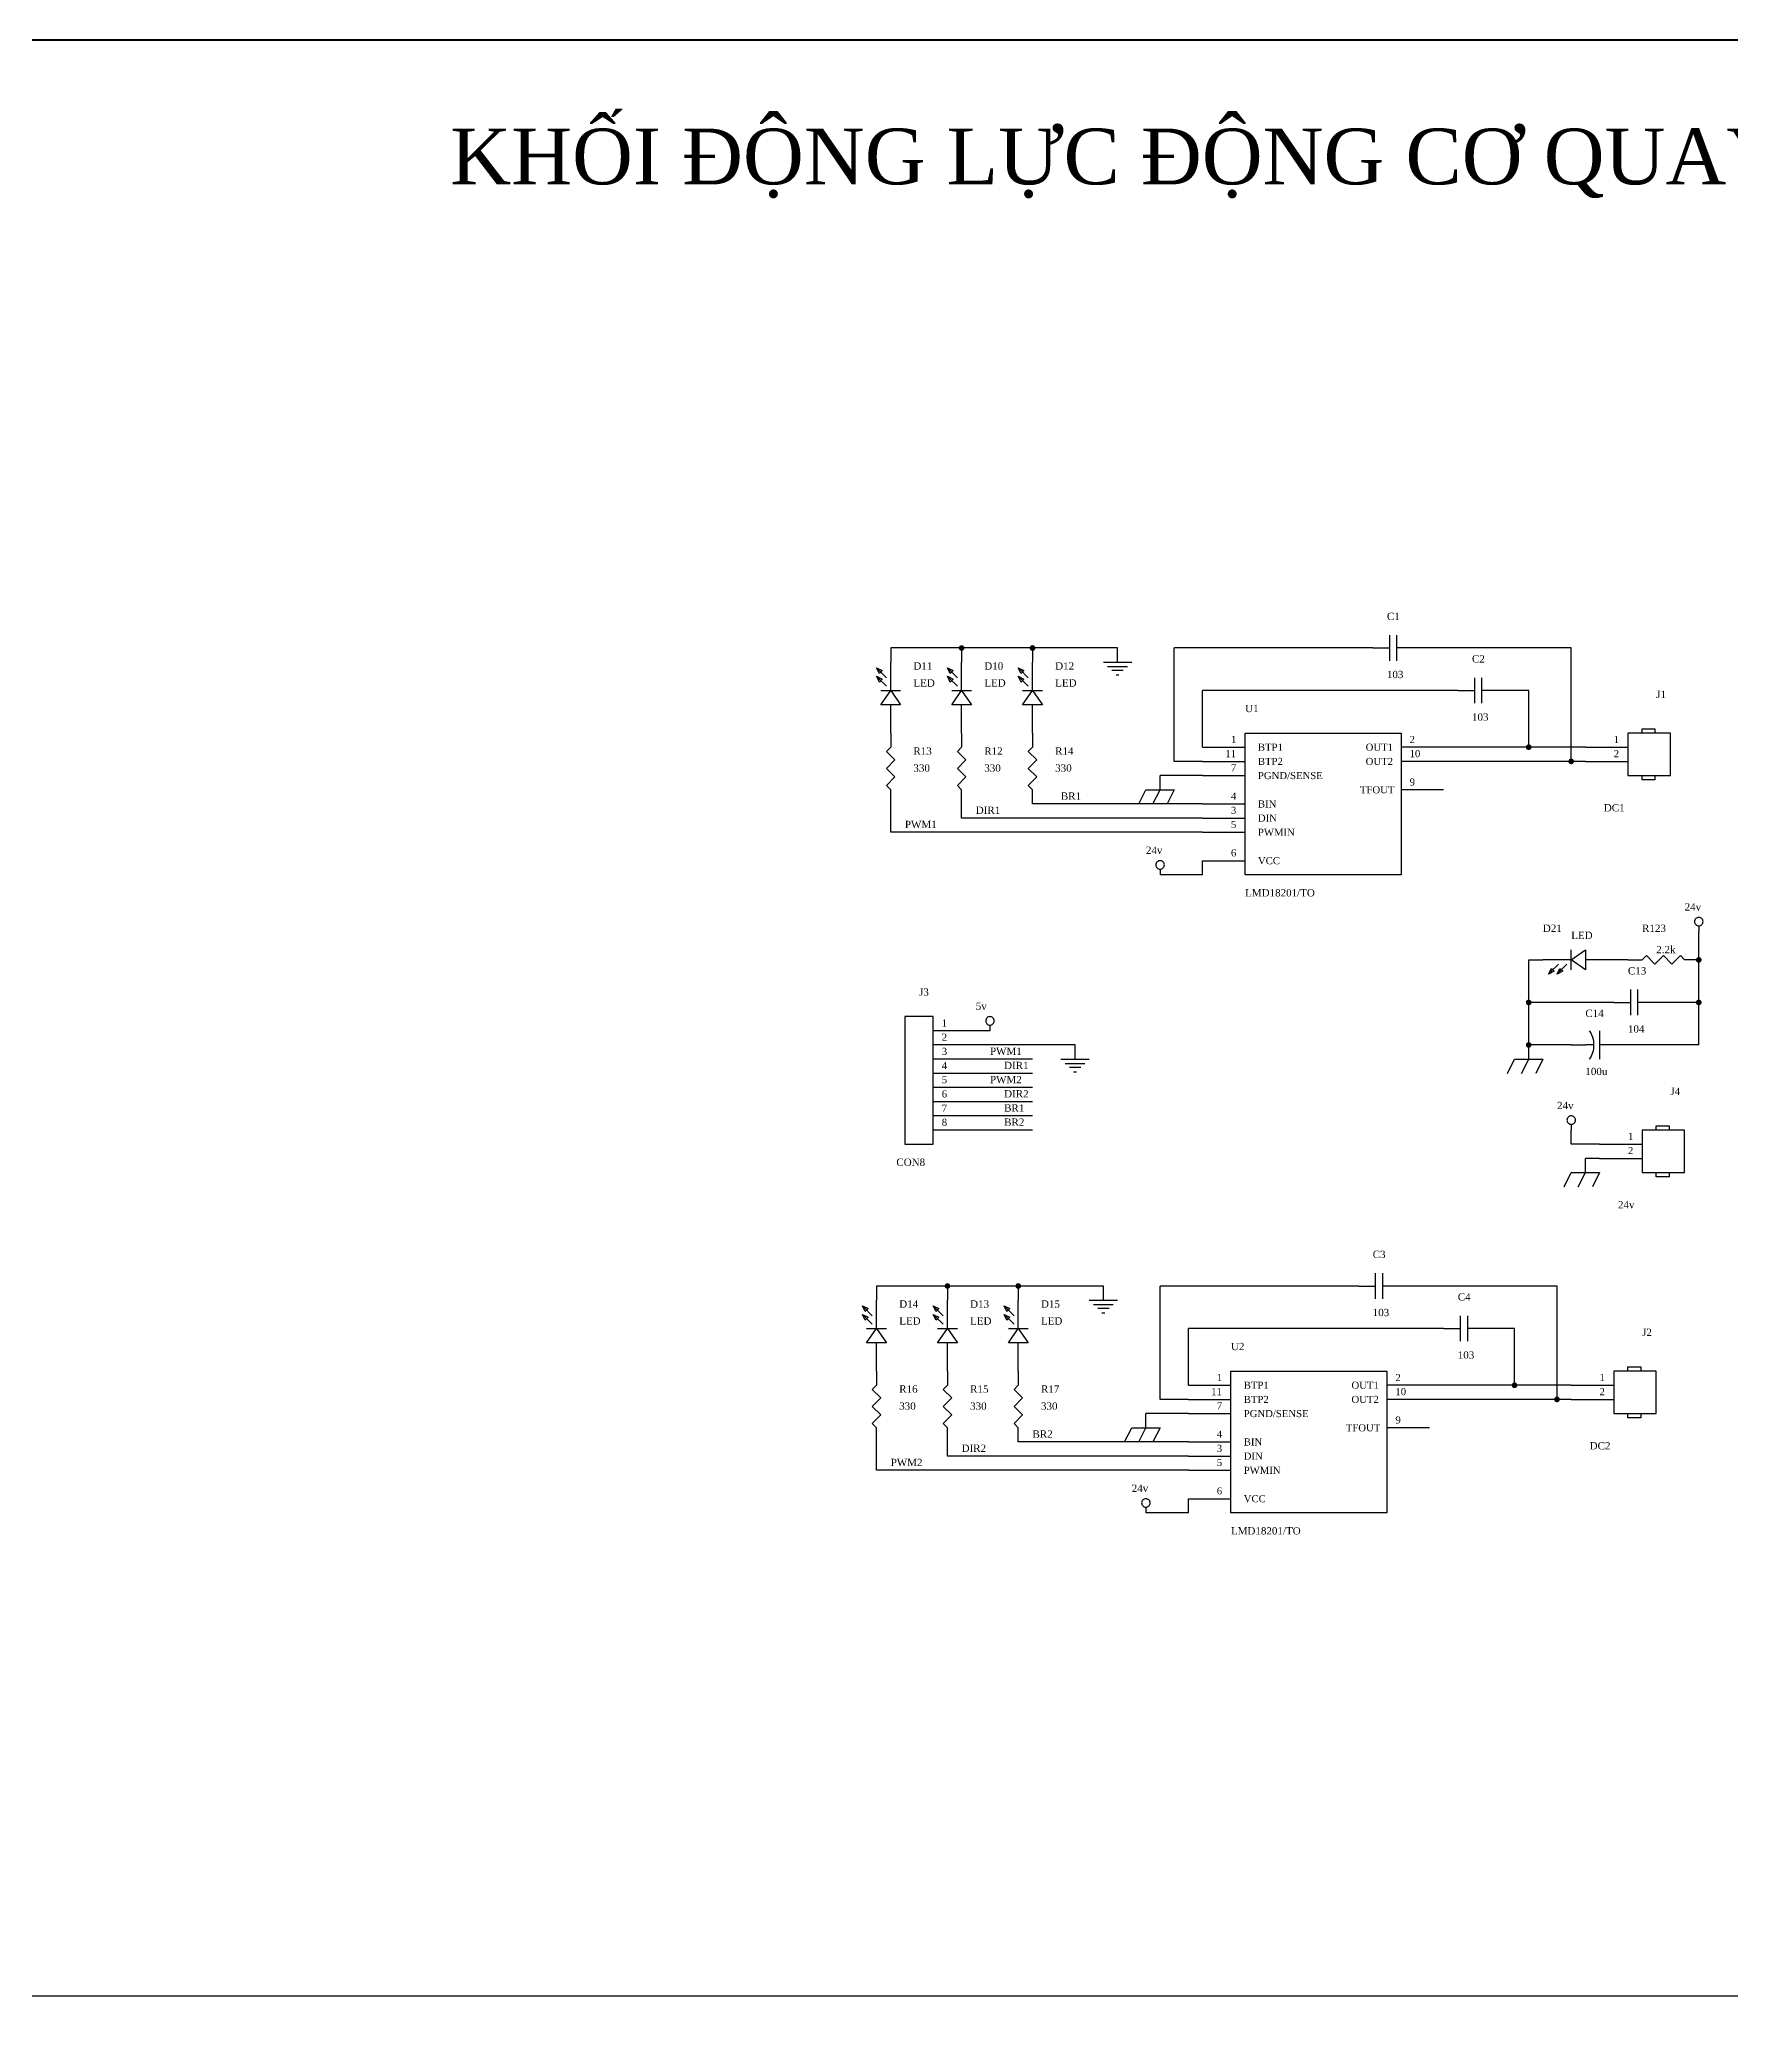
# Model space of a CAD drawing. Header units: inches. Extents: x 10 to 2893, y 8 to 851.
# Drawn here: x 616.6 to 980, y 422.2 to 850.5 of the extents above; entities that cross this region are included whole.
import ezdxf

# ---------------------------------------------------------------- set-up
doc = ezdxf.new("R2010")
doc.units = ezdxf.units.IN
doc.header["$MEASUREMENT"] = 0
for name, color, linetype in [('DUONG BAO', 80, 'Continuous'), ('PARTS', 7, 'Continuous'), ('PARTTEXT', 7, 'Continuous'), ('WIRE', 7, 'Continuous'), ('WIRETEXT', 7, 'Continuous')]:
    doc.layers.add(name, color=color, linetype=linetype)
doc.layers.add('net dam', color=7, linetype='Continuous', lineweight=35)
doc.styles.add('Manh', font='times_0.ttf')
doc.styles.get("Standard").update_dxf_attribs({"font": 'times_0.ttf'})

msp = doc.modelspace()

# ---------------------------------------------------------------- linework, layer by layer
msp.add_line((10.23, 430), (1199.23, 430))
at = {"layer": 'net dam', "color": 7, "lineweight": 60}
msp.add_lwpolyline([(10.23, 9.5), (10.23, 850.5), (1199.23, 850.5), (1199.23, 9.5), (10.23, 9.5)], close=True, dxfattribs=at)
at = {"layer": 'PARTS'}
for p, q in [((799.55, 719.76), (799.55, 716.72)), ((814.79, 719.76), (814.79, 716.72)), ((830.03, 719.76), (830.03, 716.72)), ((903.18, 719.76), (906.23, 719.76)), ((912.33, 719.76), (909.28, 719.76)), ((921.47, 710.62), (924.52, 710.62)), ((930.62, 710.62), (927.57, 710.62)), ((799.55, 701.48), (799.55, 704.52)), ((814.79, 701.48), (814.79, 704.52)), ((830.03, 701.48), (830.03, 704.52)), ((799.55, 701.48), (799.55, 698.43)), ((814.79, 701.48), (814.79, 698.43)), ((830.03, 701.48), (830.03, 698.43)), ((866.61, 698.43), (875.75, 698.43)), ((918.42, 698.43), (909.28, 698.43)), ((948.9, 698.43), (958.05, 698.43)), ((866.61, 695.38), (875.75, 695.38)), ((918.42, 695.38), (909.28, 695.38)), ((948.9, 695.38), (958.05, 695.38)), ((866.61, 692.33), (875.75, 692.33)), ((799.55, 686.24), (799.55, 689.28)), ((814.79, 686.24), (814.79, 689.28)), ((830.03, 686.24), (830.03, 689.28)), ((866.61, 686.24), (875.75, 686.24)), ((918.42, 689.28), (909.28, 689.28)), ((866.61, 683.19), (875.75, 683.19)), ((866.61, 680.14), (875.75, 680.14)), ((866.61, 674.04), (875.75, 674.04)), ((936.71, 652.71), (939.76, 652.71)), ((955, 652.71), (951.95, 652.71)), ((958.05, 652.71), (961.1, 652.71)), ((973.29, 652.71), (970.24, 652.71)), ((955, 643.56), (958.05, 643.56)), ((964.14, 643.56), (961.1, 643.56)), ((817.84, 637.47), (808.7, 637.47)), ((817.84, 634.42), (808.7, 634.42)), ((945.86, 634.42), (948.9, 634.42)), ((955, 634.42), (951.95, 634.42)), ((817.84, 631.37), (808.7, 631.37)), ((817.84, 628.32), (808.7, 628.32)), ((817.84, 625.28), (808.7, 625.28)), ((817.84, 622.23), (808.7, 622.23)), ((817.84, 619.18), (808.7, 619.18)), ((817.84, 616.13), (808.7, 616.13)), ((951.95, 613.08), (961.1, 613.08)), ((951.95, 610.04), (961.1, 610.04)), ((796.5, 582.6), (796.5, 579.56)), ((811.74, 582.6), (811.74, 579.56)), ((826.98, 582.6), (826.98, 579.56)), ((900.14, 582.6), (903.18, 582.6)), ((909.28, 582.6), (906.23, 582.6)), ((918.42, 573.46), (921.47, 573.46)), ((927.57, 573.46), (924.52, 573.46)), ((796.5, 564.32), (796.5, 567.36)), ((811.74, 564.32), (811.74, 567.36)), ((826.98, 564.32), (826.98, 567.36)), ((796.5, 564.32), (796.5, 561.27)), ((811.74, 564.32), (811.74, 561.27)), ((826.98, 564.32), (826.98, 561.27)), ((863.56, 561.27), (872.7, 561.27)), ((915.38, 561.27), (906.23, 561.27)), ((945.86, 561.27), (955, 561.27)), ((863.56, 558.22), (872.7, 558.22)), ((915.38, 558.22), (906.23, 558.22)), ((945.86, 558.22), (955, 558.22)), ((863.56, 555.17), (872.7, 555.17)), ((796.5, 549.08), (796.5, 552.12)), ((811.74, 549.08), (811.74, 552.12)), ((826.98, 549.08), (826.98, 552.12)), ((863.56, 549.08), (872.7, 549.08)), ((915.38, 552.12), (906.23, 552.12)), ((863.56, 546.03), (872.7, 546.03)), ((863.56, 542.98), (872.7, 542.98)), ((863.56, 536.88), (872.7, 536.88))]:
    msp.add_line(p, q, dxfattribs=at)
for points in [[(906.23, 719.76), (906.84, 719.76)], [(906.84, 717.02), (906.84, 722.51)], [(908.37, 717.02), (908.37, 722.51)], [(909.28, 719.76), (908.37, 719.76)], [(799.55, 710.62), (799.55, 716.72)], [(814.79, 710.62), (814.79, 716.72)], [(830.03, 710.62), (830.03, 716.72)], [(845.27, 716.72), (851.37, 716.72)], [(846.19, 715.8), (850.45, 715.8)], [(796.81, 715.19), (798.64, 713.36)], [(796.81, 713.36), (798.64, 711.53)], [(812.05, 715.19), (813.88, 713.36)], [(812.05, 713.36), (813.88, 711.53)], [(827.29, 715.19), (829.12, 713.36)], [(827.29, 713.36), (829.12, 711.53)], [(849.54, 714.89), (847.1, 714.89)], [(848.02, 713.97), (848.63, 713.97)], [(925.13, 707.88), (925.13, 713.36)], [(926.65, 707.88), (926.65, 713.36)], [(797.42, 710.62), (801.69, 710.62)], [(799.55, 704.52), (799.55, 707.57)], [(812.66, 710.62), (816.93, 710.62)], [(814.79, 704.52), (814.79, 707.57)], [(827.9, 710.62), (832.17, 710.62)], [(830.03, 704.52), (830.03, 707.57)], [(924.52, 710.62), (925.13, 710.62)], [(927.57, 710.62), (926.65, 710.62)], [(798.64, 697.51), (799.55, 698.43)], [(813.88, 697.51), (814.79, 698.43)], [(829.12, 697.51), (830.03, 698.43)], [(961.1, 701.48), (961.1, 701.48), (961.1, 702.39), (963.84, 702.39), (963.84, 701.48)], [(800.47, 695.69), (798.64, 697.51)], [(798.64, 693.86), (800.47, 695.69)], [(815.71, 695.69), (813.88, 697.51)], [(813.88, 693.86), (815.71, 695.69)], [(830.95, 695.69), (829.12, 697.51)], [(829.12, 693.86), (830.95, 695.69)], [(800.47, 692.03), (798.64, 693.86)], [(798.64, 690.2), (800.47, 692.03)], [(799.55, 689.28), (798.64, 690.2)], [(815.71, 692.03), (813.88, 693.86)], [(813.88, 690.2), (815.71, 692.03)], [(814.79, 689.28), (813.88, 690.2)], [(830.95, 692.03), (829.12, 693.86)], [(829.12, 690.2), (830.95, 692.03)], [(830.03, 689.28), (829.12, 690.2)], [(963.84, 692.33), (963.84, 692.33), (963.84, 691.42), (961.1, 691.42), (961.1, 692.33)], [(852.89, 686.24), (854.42, 689.28)], [(854.42, 689.28), (860.51, 689.28)], [(855.94, 686.24), (857.46, 689.28)], [(860.51, 689.28), (858.99, 686.24)], [(857.46, 672.22), (857.46, 671)], [(973.29, 660.02), (973.29, 658.8)], [(945.86, 652.71), (939.76, 652.71)], [(941.28, 649.97), (943.11, 651.79)], [(943.11, 649.97), (944.94, 651.79)], [(945.86, 650.57), (945.86, 654.84)], [(951.95, 652.71), (948.9, 652.71)], [(961.1, 652.71), (962.01, 653.62)], [(962.01, 653.62), (963.84, 651.79)], [(963.84, 651.79), (965.67, 653.62)], [(965.67, 653.62), (967.5, 651.79)], [(967.5, 651.79), (969.33, 653.62)], [(969.33, 653.62), (970.24, 652.71)], [(958.05, 643.56), (958.66, 643.56)], [(958.66, 640.82), (958.66, 646.31)], [(960.18, 640.82), (960.18, 646.31)], [(961.1, 643.56), (960.18, 643.56)], [(820.89, 638.69), (820.89, 637.47)], [(950.73, 634.42), (948.9, 634.42)], [(951.95, 637.47), (951.95, 631.37)], [(836.13, 631.37), (842.22, 631.37)], [(837.04, 630.46), (841.31, 630.46)], [(932.14, 628.32), (933.66, 631.37)], [(933.66, 631.37), (939.76, 631.37)], [(935.19, 628.32), (936.71, 631.37)], [(939.76, 631.37), (938.24, 628.32)], [(840.4, 629.54), (837.96, 629.54)], [(838.87, 628.63), (839.48, 628.63)], [(945.86, 617.35), (945.86, 616.13)], [(964.14, 616.13), (964.14, 616.13), (964.14, 617.05), (966.89, 617.05), (966.89, 616.13)], [(944.33, 603.94), (945.86, 606.99)], [(945.86, 606.99), (951.95, 606.99)], [(947.38, 603.94), (948.9, 606.99)], [(951.95, 606.99), (950.43, 603.94)], [(966.89, 606.99), (966.89, 606.99), (966.89, 606.07), (964.14, 606.07), (964.14, 606.99)], [(903.18, 582.6), (903.79, 582.6)], [(903.79, 579.86), (903.79, 585.35)], [(905.32, 579.86), (905.32, 585.35)], [(906.23, 582.6), (905.32, 582.6)], [(796.5, 573.46), (796.5, 579.56)], [(811.74, 573.46), (811.74, 579.56)], [(826.98, 573.46), (826.98, 579.56)], [(842.22, 579.56), (848.32, 579.56)], [(843.14, 578.64), (847.41, 578.64)], [(793.76, 578.03), (795.59, 576.2)], [(793.76, 576.2), (795.59, 574.37)], [(809, 578.03), (810.83, 576.2)], [(809, 576.2), (810.83, 574.37)], [(824.24, 578.03), (826.07, 576.2)], [(824.24, 576.2), (826.07, 574.37)], [(846.49, 577.73), (844.05, 577.73)], [(844.97, 576.81), (845.58, 576.81)], [(922.08, 570.72), (922.08, 576.2)], [(923.61, 570.72), (923.61, 576.2)], [(794.37, 573.46), (798.64, 573.46)], [(796.5, 567.36), (796.5, 570.41)], [(809.61, 573.46), (813.88, 573.46)], [(811.74, 567.36), (811.74, 570.41)], [(824.85, 573.46), (829.12, 573.46)], [(826.98, 567.36), (826.98, 570.41)], [(921.47, 573.46), (922.08, 573.46)], [(924.52, 573.46), (923.61, 573.46)], [(795.59, 560.35), (796.5, 561.27)], [(810.83, 560.35), (811.74, 561.27)], [(826.07, 560.35), (826.98, 561.27)], [(958.05, 564.32), (958.05, 564.32), (958.05, 565.23), (960.79, 565.23), (960.79, 564.32)], [(797.42, 558.53), (795.59, 560.35)], [(795.59, 556.7), (797.42, 558.53)], [(812.66, 558.53), (810.83, 560.35)], [(810.83, 556.7), (812.66, 558.53)], [(827.9, 558.53), (826.07, 560.35)], [(826.07, 556.7), (827.9, 558.53)], [(797.42, 554.87), (795.59, 556.7)], [(795.59, 553.04), (797.42, 554.87)], [(796.5, 552.12), (795.59, 553.04)], [(812.66, 554.87), (810.83, 556.7)], [(810.83, 553.04), (812.66, 554.87)], [(811.74, 552.12), (810.83, 553.04)], [(827.9, 554.87), (826.07, 556.7)], [(826.07, 553.04), (827.9, 554.87)], [(826.98, 552.12), (826.07, 553.04)], [(960.79, 555.17), (960.79, 555.17), (960.79, 554.26), (958.05, 554.26), (958.05, 555.17)], [(849.84, 549.08), (851.37, 552.12)], [(851.37, 552.12), (857.46, 552.12)], [(852.89, 549.08), (854.42, 552.12)], [(857.46, 552.12), (855.94, 549.08)], [(854.42, 535.06), (854.42, 533.84)]]:
    msp.add_lwpolyline(points, dxfattribs=at)
for points in [[(797.11, 714.28), (797.11, 714.28), (796.5, 715.5), (797.72, 714.89), (797.11, 714.28)], [(812.35, 714.28), (812.35, 714.28), (811.74, 715.5), (812.96, 714.89), (812.35, 714.28)], [(827.59, 714.28), (827.59, 714.28), (826.98, 715.5), (828.2, 714.89), (827.59, 714.28)], [(797.11, 712.45), (797.11, 712.45), (796.5, 713.67), (797.72, 713.06), (797.11, 712.45)], [(812.35, 712.45), (812.35, 712.45), (811.74, 713.67), (812.96, 713.06), (812.35, 712.45)], [(827.59, 712.45), (827.59, 712.45), (826.98, 713.67), (828.2, 713.06), (827.59, 712.45)], [(799.55, 710.62), (799.55, 710.62), (801.69, 707.57), (797.42, 707.57), (799.55, 710.62)], [(814.79, 710.62), (814.79, 710.62), (816.93, 707.57), (812.66, 707.57), (814.79, 710.62)], [(830.03, 710.62), (830.03, 710.62), (832.17, 707.57), (827.9, 707.57), (830.03, 710.62)], [(875.75, 701.48), (909.28, 701.48), (909.28, 671), (875.75, 671)], [(967.19, 701.48), (958.05, 701.48), (958.05, 692.33), (967.19, 692.33)], [(945.86, 652.71), (945.86, 652.71), (948.9, 654.84), (948.9, 650.57), (945.86, 652.71)], [(942.2, 650.27), (942.2, 650.27), (940.98, 649.66), (941.59, 650.88), (942.2, 650.27)], [(944.03, 650.27), (944.03, 650.27), (942.81, 649.66), (943.42, 650.88), (944.03, 650.27)], [(808.7, 640.52), (802.6, 640.52), (802.6, 613.08), (808.7, 613.08)], [(970.24, 616.13), (961.1, 616.13), (961.1, 606.99), (970.24, 606.99)], [(794.07, 577.12), (794.07, 577.12), (793.46, 578.34), (794.68, 577.73), (794.07, 577.12)], [(809.31, 577.12), (809.31, 577.12), (808.7, 578.34), (809.92, 577.73), (809.31, 577.12)], [(824.55, 577.12), (824.55, 577.12), (823.94, 578.34), (825.16, 577.73), (824.55, 577.12)], [(794.07, 575.29), (794.07, 575.29), (793.46, 576.51), (794.68, 575.9), (794.07, 575.29)], [(809.31, 575.29), (809.31, 575.29), (808.7, 576.51), (809.92, 575.9), (809.31, 575.29)], [(824.55, 575.29), (824.55, 575.29), (823.94, 576.51), (825.16, 575.9), (824.55, 575.29)], [(796.5, 573.46), (796.5, 573.46), (798.64, 570.41), (794.37, 570.41), (796.5, 573.46)], [(811.74, 573.46), (811.74, 573.46), (813.88, 570.41), (809.61, 570.41), (811.74, 573.46)], [(826.98, 573.46), (826.98, 573.46), (829.12, 570.41), (824.85, 570.41), (826.98, 573.46)], [(872.7, 564.32), (906.23, 564.32), (906.23, 533.84), (872.7, 533.84)], [(964.14, 564.32), (955, 564.32), (955, 555.17), (964.14, 555.17)]]:
    msp.add_lwpolyline(points, close=True, dxfattribs=at)
for points in [[(858.38, 673.13, 0.0985), (858.31, 673.48, 0.0985), (858.11, 673.78, 0.0985), (857.81, 673.97, 0.0985), (857.46, 674.04, 0.0985), (857.11, 673.97, 0.0985), (856.82, 673.78, 0.0985), (856.62, 673.48, 0.0985), (856.55, 673.13, 0.0985), (856.62, 672.78, 0.0985), (856.82, 672.48, 0.0985), (857.11, 672.29, 0.0985), (857.46, 672.22, 0.0985), (857.81, 672.29, 0.0985), (858.11, 672.48, 0.0985), (858.31, 672.78, 0.0985)], [(974.2, 660.94, 0.0985), (974.13, 661.29, 0.0985), (973.93, 661.58, 0.0985), (973.64, 661.78, 0.0985), (973.29, 661.85, 0.0985), (972.94, 661.78, 0.0985), (972.64, 661.58, 0.0985), (972.44, 661.29, 0.0985), (972.37, 660.94, 0.0985), (972.44, 660.59, 0.0985), (972.64, 660.29, 0.0985), (972.94, 660.09, 0.0985), (973.29, 660.02, 0.0985), (973.64, 660.09, 0.0985), (973.93, 660.29, 0.0985), (974.13, 660.59, 0.0985)], [(821.8, 639.6, 0.0985), (821.73, 639.95, 0.0985), (821.53, 640.25, 0.0985), (821.24, 640.45, 0.0985), (820.89, 640.52, 0.0985), (820.54, 640.45, 0.0985), (820.24, 640.25, 0.0985), (820.04, 639.95, 0.0985), (819.97, 639.6, 0.0985), (820.04, 639.25, 0.0985), (820.24, 638.96, 0.0985), (820.54, 638.76, 0.0985), (820.89, 638.69, 0.0985), (821.24, 638.76, 0.0985), (821.53, 638.96, 0.0985), (821.73, 639.25, 0.0985)], [(946.77, 618.27, 0.0985), (946.7, 618.62, 0.0985), (946.5, 618.91, 0.0985), (946.21, 619.11, 0.0985), (945.86, 619.18, 0.0985), (945.51, 619.11, 0.0985), (945.21, 618.91, 0.0985), (945.01, 618.62, 0.0985), (944.94, 618.27, 0.0985), (945.01, 617.92, 0.0985), (945.21, 617.62, 0.0985), (945.51, 617.42, 0.0985), (945.86, 617.35, 0.0985), (946.21, 617.42, 0.0985), (946.5, 617.62, 0.0985), (946.7, 617.92, 0.0985)], [(855.33, 535.97, 0.0985), (855.26, 536.32, 0.0985), (855.06, 536.62, 0.0985), (854.77, 536.81, 0.0985), (854.42, 536.88, 0.0985), (854.07, 536.81, 0.0985), (853.77, 536.62, 0.0985), (853.57, 536.32, 0.0985), (853.5, 535.97, 0.0985), (853.57, 535.62, 0.0985), (853.77, 535.32, 0.0985), (854.07, 535.13, 0.0985), (854.42, 535.06, 0.0985), (854.77, 535.13, 0.0985), (855.06, 535.32, 0.0985), (855.26, 535.62, 0.0985)]]:
    msp.add_lwpolyline(points, format="xyb", close=True, dxfattribs=at)
for points in [[(950.73, 634.42, 0.1654), (949.82, 637.47)], [(949.82, 631.37, 0.1654), (950.73, 634.42)]]:
    msp.add_lwpolyline(points, format="xyb", dxfattribs=at)
at = {"layer": 'WIRE'}
for points in [[(814.79, 719.76), (799.55, 719.76)], [(830.03, 719.76), (814.79, 719.76)], [(848.32, 719.76), (830.03, 719.76)], [(848.32, 716.72), (848.32, 719.76)], [(903.18, 719.76), (860.51, 719.76)], [(860.51, 695.38), (860.51, 719.76)], [(945.86, 719.76), (912.33, 719.76)], [(945.86, 695.38), (945.86, 719.76)], [(921.47, 710.62), (866.61, 710.62)], [(866.61, 698.43), (866.61, 710.62)], [(936.71, 710.62), (930.62, 710.62)], [(936.71, 698.43), (936.71, 710.62)], [(936.71, 698.43), (918.42, 698.43)], [(948.9, 698.43), (936.71, 698.43)], [(866.61, 695.38), (860.51, 695.38)], [(945.86, 695.38), (918.42, 695.38)], [(948.9, 695.38), (945.86, 695.38)], [(866.61, 692.33), (857.46, 692.33)], [(857.46, 689.28), (857.46, 692.33)], [(799.55, 680.14), (799.55, 686.24)], [(814.79, 683.19), (814.79, 686.24)], [(866.61, 686.24), (830.03, 686.24)], [(866.61, 683.19), (814.79, 683.19)], [(866.61, 680.14), (799.55, 680.14)], [(866.61, 671), (866.61, 674.04)], [(866.61, 671), (857.46, 671)], [(973.29, 652.71), (973.29, 658.8)], [(936.71, 643.56), (936.71, 652.71)], [(958.05, 652.71), (955, 652.71)], [(973.29, 643.56), (973.29, 652.71)], [(955, 643.56), (936.71, 643.56)], [(936.71, 634.42), (936.71, 643.56)], [(973.29, 643.56), (964.14, 643.56)], [(973.29, 634.42), (973.29, 643.56)], [(820.89, 637.47), (817.84, 637.47)], [(839.18, 634.42), (817.84, 634.42)], [(839.18, 631.37), (839.18, 634.42)], [(936.71, 631.37), (936.71, 634.42)], [(945.86, 634.42), (936.71, 634.42)], [(973.29, 634.42), (955, 634.42)], [(830.03, 631.37), (817.84, 631.37)], [(830.03, 628.32), (817.84, 628.32)], [(830.03, 625.28), (817.84, 625.28)], [(830.03, 622.23), (817.84, 622.23)], [(830.03, 619.18), (817.84, 619.18)], [(830.03, 616.13), (817.84, 616.13)], [(945.86, 613.08), (945.86, 616.13)], [(951.95, 613.08), (945.86, 613.08)], [(951.95, 610.04), (948.9, 610.04)], [(948.9, 606.99), (948.9, 610.04)], [(811.74, 582.6), (796.5, 582.6)], [(826.98, 582.6), (811.74, 582.6)], [(845.27, 582.6), (826.98, 582.6)], [(845.27, 579.56), (845.27, 582.6)], [(900.14, 582.6), (857.46, 582.6)], [(857.46, 558.22), (857.46, 582.6)], [(942.81, 582.6), (909.28, 582.6)], [(942.81, 558.22), (942.81, 582.6)], [(918.42, 573.46), (863.56, 573.46)], [(863.56, 561.27), (863.56, 573.46)], [(933.66, 573.46), (927.57, 573.46)], [(933.66, 561.27), (933.66, 573.46)], [(933.66, 561.27), (915.38, 561.27)], [(945.86, 561.27), (933.66, 561.27)], [(863.56, 558.22), (857.46, 558.22)], [(942.81, 558.22), (915.38, 558.22)], [(945.86, 558.22), (942.81, 558.22)], [(863.56, 555.17), (854.42, 555.17)], [(854.42, 552.12), (854.42, 555.17)], [(796.5, 542.98), (796.5, 549.08)], [(811.74, 546.03), (811.74, 549.08)], [(863.56, 549.08), (826.98, 549.08)], [(863.56, 546.03), (811.74, 546.03)], [(863.56, 542.98), (796.5, 542.98)], [(863.56, 533.84), (863.56, 536.88)], [(863.56, 533.84), (854.42, 533.84)]]:
    msp.add_lwpolyline(points, dxfattribs=at)
at = {"layer": 'WIRE', "const_width": 0.61}
for points in [[(814.49, 719.76, 1), (815.1, 719.76, 1)], [(829.73, 719.76, 1), (830.34, 719.76, 1)], [(936.41, 698.43, 1), (937.02, 698.43, 1)], [(945.55, 695.38, 1), (946.16, 695.38, 1)], [(972.98, 652.71, 1), (973.59, 652.71, 1)], [(936.41, 643.56, 1), (937.02, 643.56, 1)], [(972.98, 643.56, 1), (973.59, 643.56, 1)], [(936.41, 634.42, 1), (937.02, 634.42, 1)], [(811.44, 582.6, 1), (812.05, 582.6, 1)], [(826.68, 582.6, 1), (827.29, 582.6, 1)], [(933.36, 561.27, 1), (933.97, 561.27, 1)], [(942.5, 558.22, 1), (943.11, 558.22, 1)]]:
    msp.add_lwpolyline(points, format="xyb", close=True, dxfattribs=at)

# ---------------------------------------------------------------- texts
at = {"layer": 'DUONG BAO', "color": 7, "insert": (704.86, 831.44), "char_height": 12, "width": 388.7738, "attachment_point": 1, "style": 'Manh'}
msp.add_mtext('\\pt204;KHỐI ĐỘNG LỰC ĐỘNG CƠ QUAY CÁNH TAY', dxfattribs=at)
at = {"layer": 'PARTS'}
for s, height, p in [('1', 1.52, (872.7, 699.34)), ('BTP1', 1.524, (878.5, 697.67)), ('OUT1', 1.524, (901.66, 697.67)), ('2', 1.52, (911.11, 699.34)), ('1', 1.52, (955, 699.34)), ('11', 1.524, (871.49, 696.29)), ('7', 1.52, (872.7, 693.25)), ('BTP2', 1.524, (878.5, 694.62)), ('OUT2', 1.524, (901.66, 694.62)), ('10', 1.524, (911.11, 696.29)), ('2', 1.52, (955, 696.29)), ('PGND/SENSE', 1.524, (878.5, 691.57)), ('TFOUT', 1.524, (900.44, 688.52)), ('9', 1.52, (911.11, 690.2)), ('4', 1.52, (872.7, 687.15)), ('3', 1.52, (872.7, 684.1)), ('BIN', 1.524, (878.5, 685.47)), ('5', 1.52, (872.7, 681.05)), ('DIN', 1.524, (878.5, 682.43)), ('PWMIN', 1.524, (878.5, 679.38)), ('6', 1.52, (872.7, 674.96)), ('VCC', 1.524, (878.5, 673.28)), ('1', 1.52, (810.53, 638.38)), ('2', 1.52, (810.53, 635.33)), ('4', 1.52, (810.53, 629.24)), ('3', 1.52, (810.53, 632.29)), ('5', 1.52, (810.53, 626.19)), ('6', 1.52, (810.53, 623.14)), ('7', 1.52, (810.53, 620.09)), ('8', 1.52, (810.53, 617.05)), ('2', 1.52, (958.05, 610.95)), ('1', 1.52, (958.05, 614)), ('1', 1.52, (869.66, 562.18)), ('BTP1', 1.524, (875.45, 560.51)), ('OUT1', 1.524, (898.61, 560.51)), ('2', 1.52, (908.06, 562.18)), ('1', 1.52, (951.95, 562.18)), ('11', 1.524, (868.44, 559.13)), ('7', 1.52, (869.66, 556.09)), ('BTP2', 1.524, (875.45, 557.46)), ('OUT2', 1.524, (898.61, 557.46)), ('10', 1.524, (908.06, 559.13)), ('2', 1.52, (951.95, 559.13)), ('PGND/SENSE', 1.524, (875.45, 554.41)), ('TFOUT', 1.524, (897.39, 551.36)), ('9', 1.52, (908.06, 553.04)), ('4', 1.52, (869.66, 549.99)), ('3', 1.52, (869.66, 546.94)), ('BIN', 1.524, (875.45, 548.31)), ('5', 1.52, (869.66, 543.89)), ('DIN', 1.524, (875.45, 545.27)), ('PWMIN', 1.524, (875.45, 542.22)), ('6', 1.52, (869.66, 537.8)), ('VCC', 1.524, (875.45, 536.12))]:
    msp.add_text(s, height=height, dxfattribs=at).set_placement(p)
at = {"layer": 'PARTTEXT'}
for s, height, p in [('C1', 1.567, (906.23, 725.78)), ('D11', 1.567, (804.43, 715.11)), ('D10', 1.567, (819.67, 715.11)), ('D12', 1.567, (834.91, 715.11)), ('C2', 1.567, (924.52, 716.64)), ('LED', 1.567, (804.43, 711.46)), ('LED', 1.567, (819.67, 711.46)), ('LED', 1.567, (834.91, 711.46)), ('103', 1.567, (906.23, 713.28)), ('U1', 1.567, (875.75, 705.97)), ('J1', 1.567, (964.14, 709.02)), ('103', 1.567, (924.52, 704.14)), ('R13', 1.567, (804.43, 696.83)), ('R12', 1.567, (819.67, 696.83)), ('R14', 1.567, (834.91, 696.83)), ('330', 1.567, (804.43, 693.17)), ('330', 1.567, (819.67, 693.17)), ('330', 1.567, (834.91, 693.17)), ('DC1', 1.567, (952.87, 684.63)), ('24v', 1.567, (854.42, 675.49)), ('LMD18201/TO', 1.5668, (875.75, 666.35)), ('24v', 1.567, (970.24, 663.3)), ('D21', 1.567, (939.76, 658.73)), ('R123', 1.567, (961.1, 658.73)), ('LED', 1.567, (945.86, 657.2)), ('2.2k', 1.567, (964.14, 654.15)), ('C13', 1.567, (958.05, 649.58)), ('J3', 1.567, (805.65, 645.01)), ('5v', 1.567, (817.84, 641.96)), ('C14', 1.567, (948.9, 640.44)), ('104', 1.567, (958.05, 637.08)), ('100u', 1.567, (948.9, 627.94)), ('24v', 1.567, (942.81, 620.63)), ('J4', 1.567, (967.19, 623.67)), ('CON8', 1.567, (800.77, 608.43)), ('24v', 1.567, (955.91, 599.29)), ('C3', 1.567, (903.18, 588.62)), ('D14', 1.567, (801.38, 577.95)), ('D13', 1.567, (816.62, 577.95)), ('D15', 1.567, (831.86, 577.95)), ('C4', 1.567, (921.47, 579.48)), ('LED', 1.567, (801.38, 574.3)), ('LED', 1.567, (816.62, 574.3)), ('LED', 1.567, (831.86, 574.3)), ('103', 1.567, (903.18, 576.12)), ('U2', 1.567, (872.7, 568.81)), ('J2', 1.567, (961.1, 571.86)), ('103', 1.567, (921.47, 566.98)), ('R16', 1.567, (801.38, 559.67)), ('R15', 1.567, (816.62, 559.67)), ('R17', 1.567, (831.86, 559.67)), ('330', 1.567, (801.38, 556.01)), ('330', 1.567, (816.62, 556.01)), ('330', 1.567, (831.86, 556.01)), ('DC2', 1.567, (949.82, 547.47)), ('24v', 1.567, (851.37, 538.33)), ('LMD18201/TO', 1.5668, (872.7, 529.19))]:
    msp.add_text(s, height=height, dxfattribs=at).set_placement(p)
at = {"layer": 'WIRETEXT'}
for s, p in [('DIR1', (817.84, 684.1)), ('BR1', (836.13, 687.15)), ('PWM1', (802.6, 681.05)), ('PWM1', (820.89, 632.29)), ('DIR1', (823.94, 629.24)), ('PWM2', (820.89, 626.19)), ('DIR2', (823.94, 623.14)), ('BR1', (823.94, 620.09)), ('BR2', (823.94, 617.05)), ('DIR2', (814.79, 546.94)), ('BR2', (830.03, 549.99)), ('PWM2', (799.55, 543.89))]:
    msp.add_text(s, height=1.567, dxfattribs=at).set_placement(p)

doc.saveas('drawing.dxf')
